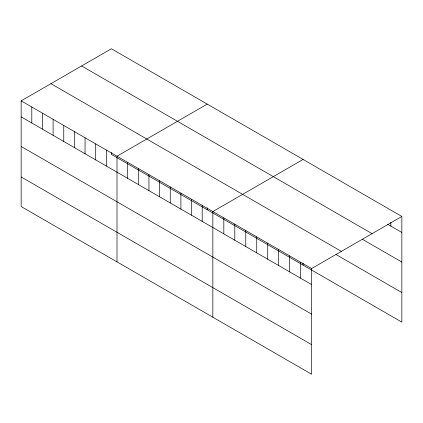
<?xml version="1.0" encoding="UTF-8"?>
<svg xmlns="http://www.w3.org/2000/svg" width="423" height="423" viewBox="0 0 423 423"><rect width="100%" height="100%" fill="white"/><g stroke="black" fill="none" stroke-linecap="round" stroke-linejoin="round"><path stroke-width="0.63" d="M21.15 100.87L311.603 268.563L311.603 374.233L21.15 206.54L21.15 100.87L111.397 48.767L401.85 216.46L401.85 322.13L111.397 154.437L111.397 152.465M207.244 104.106L117.002 156.209L117.002 261.879M303.095 159.445L212.848 211.548L212.848 317.218M311.603 268.563L401.85 216.46M387.584 224.211L401.85 232.449M81.613 65.962L372.071 233.655M362.347 239.238L401.85 262.043M50.929 83.675L341.387 251.368M336.015 254.524L401.85 292.536M21.15 116.859L311.603 284.552M21.15 146.453L311.603 314.146M21.15 176.946L311.603 344.639M390.878 222.276L390.878 226.109M303.095 263.143L303.095 265.115M300.631 262.228L300.631 278.212M289.66 255.894L289.66 271.878M278.688 249.559L278.688 265.544M267.711 243.22L267.711 259.209M256.74 236.885L256.74 252.875M245.768 230.551L245.768 246.54M234.797 224.216L234.797 240.206M223.825 217.882L223.825 233.871M207.244 207.804L207.244 209.776M202.199 205.398L202.199 221.388M191.55 199.249L191.55 215.238M180.901 193.1L180.901 209.089M170.252 186.95L170.252 202.94M159.598 180.801L159.598 196.79M148.949 174.657L148.949 190.641M138.3 168.507L138.3 184.491M127.651 162.358L127.651 178.342M106.347 150.059L106.347 166.049M95.698 143.91L95.698 159.899M85.049 137.761L85.049 153.75M74.4 131.611L74.4 147.601M63.751 125.467L63.751 141.451M53.102 119.318L53.102 135.302M42.448 113.168L42.448 129.152M31.799 107.019L31.799 123.008"/></g></svg>
